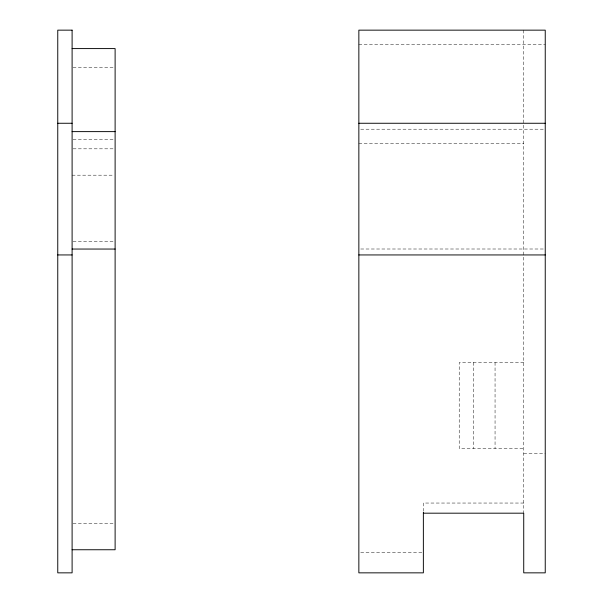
<?xml version="1.0" encoding="UTF-8"?>
<svg xmlns="http://www.w3.org/2000/svg" width="603" height="603" viewBox="0 0 603 603"><rect width="100%" height="100%" fill="white"/><g stroke="black" fill="none" stroke-linecap="round" stroke-linejoin="round"><path stroke-width="0.45" stroke-dasharray="3.02 2.26" d="M358.853 44.486L545.24 44.486M73.038 67.227L114.178 67.227M360.73 129.2L545.24 129.2M73.038 139.338L114.178 139.338M358.853 143.537L523.728 143.537M73.038 148.82L114.178 148.82M72.104 175.187L114.178 175.187M73.038 241.328L114.178 241.328M360.73 249.001L544.298 249.001M523.728 362.501L459.215 362.501L459.215 448.526L523.728 448.526M523.728 453.524L545.24 453.524M523.728 503.045L423.366 503.045L423.366 513.183M73.038 523.389L114.178 523.389M360.722 552.574L422.432 552.574M523.728 30.15L523.728 513.183M495.055 362.501L495.055 448.526M473.551 362.501L473.551 448.526"/><path stroke-width="0.9" d="M72.104 48.587L115.113 48.587L115.113 549.748L72.104 549.748M57.76 123.261L72.104 123.261M358.853 123.261L545.24 123.261M72.104 131.62L115.113 131.62M72.104 249.047L115.113 249.047M57.76 254.941L72.104 254.941M358.853 254.941L545.24 254.941M423.366 513.183L523.728 513.183L523.728 572.85L545.24 572.85L545.24 30.15L358.853 30.15L358.853 572.85L423.366 572.85L423.366 512.392M72.104 30.15L57.76 30.15L57.76 572.85L72.104 572.85L72.104 30.15"/></g></svg>
